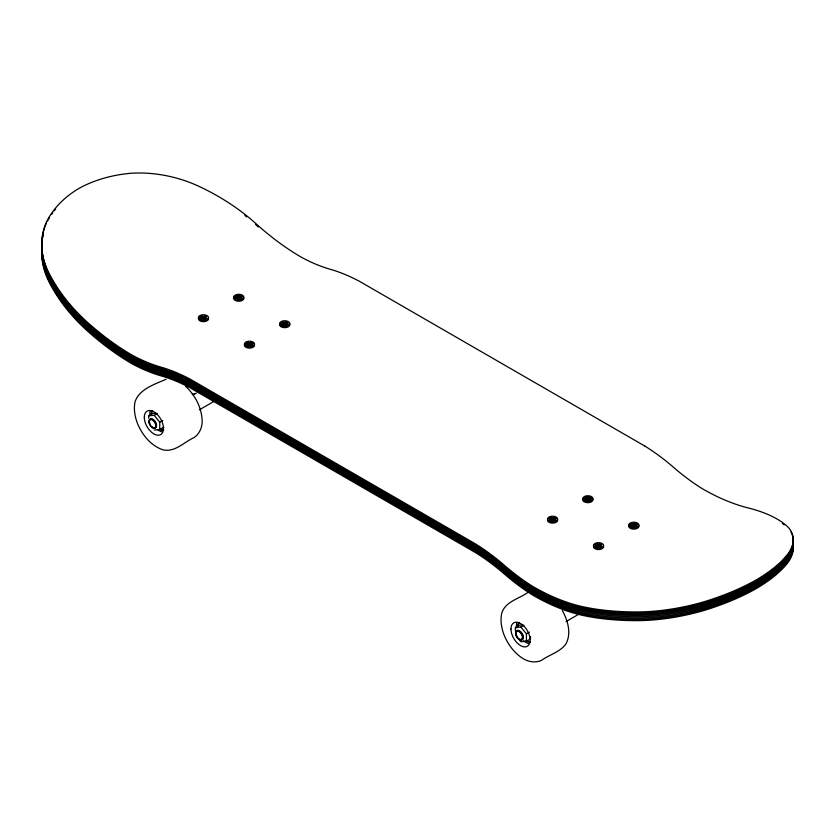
<?xml version="1.0" encoding="UTF-8"?>
<svg xmlns="http://www.w3.org/2000/svg" width="835" height="835" viewBox="0 0 835 835"><rect width="100%" height="100%" fill="white"/><g stroke="black" fill="none" stroke-linecap="round" stroke-linejoin="round"><path stroke-width="1.25" d="M201.611 318.552L201.611 317.676L200.327 318.417L203.479 317.477L204.763 315.86L206.631 316.935L205.347 318.552L203.479 319.638L200.327 316.935L202.206 315.86L203.479 316.601L204.763 315.86M235.616 297.959L238.768 297.02L240.042 295.402L241.92 296.477L240.637 298.095L238.768 299.18L235.616 297.959L236.9 297.218L236.9 298.095L238.768 299.18L241.92 297.959L240.637 297.218L240.637 298.095L241.92 297.959M246.315 344.865L247.588 345.012L250.74 342.308L252.608 343.394L251.335 345.012L249.456 346.087L246.315 344.865L247.588 344.124L247.588 345.012L249.456 346.087L252.608 344.865L251.335 344.124L251.335 345.012L252.608 344.865M281.593 324.408L284.745 325.629L286.614 324.554L286.614 323.667L287.898 324.408L284.745 325.629L282.877 324.554L282.877 323.667L281.593 324.408L284.745 323.469L286.019 321.851L287.898 322.936L286.614 323.667A3.309 1.91 0 0 1 286.593 325.139M550.693 520.007L550.693 519.13L549.42 519.861L550.693 520.007L553.845 517.314L555.713 518.389L554.44 520.007L551.288 517.314L549.42 518.389L552.572 521.082L555.713 519.861L554.44 519.13L554.44 520.007L555.713 519.861M584.709 499.403L585.982 499.549L589.134 496.846L591.003 497.931L589.729 499.549L587.85 500.624L584.709 499.403L585.982 498.672L585.982 499.549L589.134 500.489L591.003 499.403L589.729 498.672A3.309 1.91 0 0 1 588.988 500.76M596.681 546.455L596.681 545.579L595.397 546.32L598.549 545.38L599.822 543.762L601.701 544.837L600.417 546.455L598.549 547.541L595.397 544.837L597.265 543.762L598.549 544.493L599.822 543.762M630.686 525.862L631.959 525.998L635.111 523.305L636.98 524.38L633.838 527.083L630.686 525.862L631.959 525.121L631.959 525.998L633.838 527.083L636.98 525.862L635.706 525.121L635.706 525.998L636.98 525.862M236.9 298.095L235.616 296.477L237.484 295.402L238.768 296.143L240.042 295.402M206.631 318.417L205.347 318.552L205.347 317.676L206.631 318.417L204.763 319.492L203.479 318.761L202.206 319.492L200.327 318.417M205.347 317.676L206.631 316.935M237.484 299.034L238.768 298.304L240.042 299.034M240.637 297.218L241.92 296.477M247.588 345.012L246.315 343.394L248.183 342.308L249.456 343.049L250.74 342.308M286.019 321.851L284.745 322.592L283.472 321.851L281.593 322.936L282.877 323.667M248.183 345.951L249.456 345.21L250.74 345.951M251.335 344.124L252.608 343.394M283.472 325.493L284.745 324.752L286.019 325.493M148.693 418.272L148.693 415.82L152.763 413.471L156.072 413.179M148.693 415.82L154.224 415.329L157.262 413.565M154.224 430.056L159.746 429.555L159.746 422.197L162.794 420.433M159.746 429.555L163.806 427.217M199.335 409.849L214.292 401.217M585.982 499.549L584.709 497.931L586.577 496.846L587.85 497.587L589.134 496.846M551.288 517.314L552.572 518.044L553.845 517.314M586.577 500.489L587.85 499.748L589.134 500.489M591.003 497.931L589.729 498.672L589.729 499.549L591.003 499.403M549.42 519.861L551.288 520.946L552.572 520.205L553.845 520.946M554.44 519.13L555.713 518.389M631.959 525.998L630.686 524.38L632.554 523.305L633.838 524.036L635.111 523.305M632.554 526.937L633.838 526.196L635.111 526.937M635.706 525.121L636.98 524.38M600.396 547.05A3.309 1.91 0 0 0 600.396 545.589L601.701 546.32L599.822 547.395L598.549 546.654L597.265 547.395L595.397 546.32M601.701 544.837L600.417 545.579L600.417 546.455L601.701 546.32M527.929 592.38C519.109 598.862 505.05 601.503 501.71 613.401C500.175 620.582 501.459 627.993 503.996 634.798C507.941 644.536 514.517 653.419 523.587 658.94C529.056 662.04 535.809 663.073 541.633 660.287C549.42 654.63 559.888 652.156 565.806 644.14C571.735 633.473 567.769 620.478 562.299 610.437M515.383 631.208L515.383 627.523L519.443 625.175L522.762 624.883M515.383 627.523L520.904 627.033L523.952 625.269M519.464 639.527A5.26 3.037 60 0 0 522.835 635.362A5.26 3.037 60 0 0 516.614 630.822A5.26 3.037 60 0 0 518.504 638.817L520.904 641.76L526.426 641.259L526.426 633.901L529.473 632.137M526.426 641.259L530.496 638.921L530.496 636.468M566.015 621.564L579.187 613.955M193 394.423L196.402 393.149M166.071 379.205C154.872 384.34 139.508 388.818 135.051 401.708C133.517 408.899 134.8 416.3 137.337 423.105C142.075 434.649 150.582 445.629 162.783 449.752C174.766 452.81 184.076 441.945 194.096 437.561C199.471 433.856 202.195 427.551 202.185 421.132C201.778 407.939 195.348 395.362 185.746 386.469M192.3 394.558L194.638 394.245M287.898 324.408L284.745 323.469L283.472 321.851M551.288 520.946L552.572 521.082M632.554 523.305L635.706 525.998M237.484 295.402L240.637 298.095M586.577 496.846L589.729 499.549M630.686 524.38L631.959 525.121M235.616 296.477L236.9 297.218M584.709 497.931L585.982 498.672M597.265 543.762L600.417 546.455M202.206 315.86L205.347 318.552M248.183 342.308L251.335 345.012M246.315 343.394L247.588 344.124M549.42 518.389L550.693 519.13M595.397 544.837L596.681 545.579M200.327 316.935L201.611 317.676M520.904 627.033L526.426 633.901M154.224 415.329L159.746 422.197M633.838 524.036L633.838 524.923M633.838 526.196L633.838 527.083M598.549 544.493L598.549 545.38M598.549 546.654L598.549 547.541M587.85 497.587L587.85 498.464M587.85 499.748L587.85 500.624M552.572 518.044L552.572 518.921M284.745 322.592L284.745 323.469M284.745 324.752L284.745 325.629M249.456 343.049L249.456 343.926M249.456 345.21L249.456 346.087M238.768 296.143L238.768 297.02M238.768 298.304L238.768 299.18M203.479 316.601L203.479 317.477M203.479 318.761L203.479 319.638M792.77 544.201A104.062 41.27 -12.2 0 1 788.637 561.6A134.612 53.388 -12.2 0 1 756.322 588.56A134.612 53.388 -12.2 0 1 703.895 610.531A104.062 41.27 -12.2 0 1 635.362 620.655A187.061 74.19 -12.2 0 1 579.459 614.644A237.641 137.201 60 0 1 533.314 595.459A190.871 110.199 60 0 1 504.34 574A199.565 115.22 60 0 0 475.365 552.54L190.244 387.931A199.565 115.22 60 0 0 161.27 375.927A190.871 110.199 60 0 1 132.285 363.935A237.641 137.201 60 0 1 86.141 329.825A187.061 133.506 16.1 0 1 49.202 282.24A104.062 74.273 16.1 0 1 42.011 247.317M792.77 542.927A104.062 41.27 -12.2 0 1 788.637 560.337A134.612 53.388 -12.2 0 1 756.322 587.287A134.612 53.388 -12.2 0 1 703.895 609.258A104.062 41.27 -12.2 0 1 635.362 619.393A187.061 74.19 -12.2 0 1 579.459 613.37A237.641 137.201 60 0 1 533.314 594.196A190.871 110.199 60 0 1 504.34 572.726A199.565 115.22 60 0 0 475.365 551.267L190.244 386.657A199.565 115.22 60 0 0 161.27 374.664A190.871 110.199 60 0 1 132.285 362.661A237.641 137.201 60 0 1 86.141 328.562A187.061 133.506 16.1 0 1 49.202 280.977A104.062 74.273 16.1 0 1 42.011 246.043M790.954 532.145A104.062 41.27 -12.2 0 1 788.637 553.981A134.612 53.388 -12.2 0 1 756.322 580.941A134.612 53.388 -12.2 0 1 703.895 602.912A104.062 41.27 -12.2 0 1 635.362 613.036A187.061 74.19 -12.2 0 1 579.459 607.024A237.641 137.201 60 0 1 533.314 587.84A190.871 110.199 60 0 1 504.34 566.38A199.565 115.22 60 0 0 475.365 544.921L190.244 380.311A199.565 115.22 60 0 0 161.27 368.308A190.871 110.199 60 0 1 132.285 356.315A237.641 137.201 60 0 1 86.141 322.206A187.061 133.506 16.1 0 1 49.202 274.621A104.062 74.273 16.1 0 1 44.787 227.245M782.395 523.555A187.061 74.19 -12.2 0 1 784.138 524.86M238.998 296.101A3.309 1.91 0 0 1 240.062 296.519M241.033 297.865A3.309 1.91 0 0 1 240.783 298.596M250.448 343.435A3.309 1.91 0 0 1 250.448 346.128M245.052 345.513A3.309 1.91 0 0 1 245.052 344.051M792.77 537.74A104.062 41.27 -12.2 0 1 788.637 555.139A134.612 53.388 -12.2 0 1 756.322 582.099A134.612 53.388 -12.2 0 1 703.895 604.07A104.062 41.27 -12.2 0 1 635.362 614.205A187.061 74.19 -12.2 0 1 579.459 608.183A237.641 137.201 60 0 1 533.314 588.999A190.871 110.199 60 0 1 504.34 567.539A199.565 115.22 60 0 0 475.365 546.08L190.244 381.47A199.565 115.22 60 0 0 161.27 369.467A190.871 110.199 60 0 1 132.285 357.474A237.641 137.201 60 0 1 86.141 323.364A187.061 133.506 16.1 0 1 49.202 275.78A104.062 74.273 16.1 0 1 42.011 240.856M792.77 538.992A104.062 41.27 -12.2 0 1 788.637 556.392A134.612 53.388 -12.2 0 1 756.322 583.352A134.612 53.388 -12.2 0 1 703.895 605.323A104.062 41.27 -12.2 0 1 635.362 615.447A187.061 74.19 -12.2 0 1 579.459 609.435A237.641 137.201 60 0 1 533.314 590.251A190.871 110.199 60 0 1 504.34 568.792A199.565 115.22 60 0 0 475.365 547.332L190.244 382.722A199.565 115.22 60 0 0 161.27 370.719A190.871 110.199 60 0 1 132.285 358.726A237.641 137.201 60 0 1 86.141 324.617A187.061 133.506 16.1 0 1 49.202 277.032A104.062 74.273 16.1 0 1 42.011 242.108M258.349 226.932A237.641 137.201 60 0 1 255.541 224.406M42.606 237.871A104.062 74.273 16.1 0 1 43.023 235.783M205.347 317.509A3.309 1.91 0 0 1 204.627 319.586M199.241 318.97A3.309 1.91 0 0 1 199.241 317.509M42.011 243.402A104.062 74.273 16.1 0 0 49.202 278.337A187.061 133.506 16.1 0 0 86.141 325.921A237.641 137.201 60 0 0 132.285 360.031A190.871 110.199 60 0 0 161.27 372.024A199.565 115.22 60 0 1 190.244 384.027L475.365 548.637A199.565 115.22 60 0 1 504.34 570.096A190.871 110.199 60 0 0 533.314 591.556A237.641 137.201 60 0 0 579.459 610.74A187.061 74.19 -12.2 0 0 635.362 616.752A104.062 41.27 -12.2 0 0 703.895 606.628A134.612 53.388 -12.2 0 0 756.322 584.657A134.612 53.388 -12.2 0 0 788.637 557.697A104.062 41.27 -12.2 0 0 792.77 540.297M244.853 215.451A187.061 133.506 16.1 0 1 246.69 216.912M552.634 518.107A3.309 1.91 0 0 1 553.699 518.525M554.419 519.14A3.309 1.91 0 0 1 554.419 520.602M631.281 527.678A5.114 2.954 0 0 1 631.281 522.564A5.114 2.954 0 0 1 638.942 525.121A5.114 2.954 0 0 1 631.281 527.678A3.309 1.91 0 0 1 629.58 526.593M633.901 524.098A3.309 1.91 0 0 1 635.685 526.593M792.77 541.623A104.062 41.27 -12.2 0 1 788.637 559.033A134.612 53.388 -12.2 0 1 756.322 585.982A134.612 53.388 -12.2 0 1 703.895 607.953A104.062 41.27 -12.2 0 1 635.362 618.088A187.061 74.19 -12.2 0 1 579.459 612.076A237.641 137.201 60 0 1 533.314 592.892A190.871 110.199 60 0 1 504.34 571.432A199.565 115.22 60 0 0 475.365 549.962L190.244 385.352A199.565 115.22 60 0 0 161.27 373.36A190.871 110.199 60 0 1 132.285 361.357A237.641 137.201 60 0 1 86.141 327.257A187.061 133.506 16.1 0 1 49.202 279.673A104.062 74.273 16.1 0 1 42.011 244.738M45.142 226.243A104.062 74.273 16.1 0 1 46.363 223.289M281.207 325.765A3.309 1.91 0 0 1 280.487 325.139M284.808 322.654A3.309 1.91 0 0 1 285.883 323.061M595.011 547.666A3.309 1.91 0 0 1 594.29 547.05M42.606 236.618A104.062 74.273 16.1 0 1 43.524 232.464M47.543 221.014A134.612 96.077 16.1 0 1 49.474 217.664M51.499 214.543A134.612 96.077 16.1 0 1 52.824 212.674M54.212 210.837A134.612 96.077 16.1 0 1 55.653 209.042M161.823 431.82A13.537 7.818 60 0 1 157.679 429.639M149.768 414.181A13.537 7.818 60 0 1 150.091 411.509M163.806 430.108A11.627 6.711 60 0 1 159.694 429.002M151.469 414.765A11.627 6.711 60 0 1 152.575 410.653M163.451 430.307A11.627 6.711 60 0 1 159.339 429.211M151.125 414.964A11.627 6.711 60 0 1 152.22 410.851M528.482 643.514A13.537 7.818 60 0 1 523.524 640.654M516.573 627.878A13.537 7.818 60 0 1 516.75 623.202M530.465 641.791A11.627 6.711 60 0 1 526.353 640.696M518.128 626.448A11.627 6.711 60 0 1 519.234 622.336M530.11 642A11.627 6.711 60 0 1 526.008 640.894M517.784 626.657A11.627 6.711 60 0 1 518.879 622.545M241.325 295.726A5.114 2.954 0 0 1 243.194 299.755A5.114 2.954 0 0 1 236.211 300.84A5.114 2.954 0 0 1 234.343 296.801M235.157 296.195A5.114 2.954 0 0 1 236.211 295.726M289.171 323.26A5.114 2.954 0 0 1 284.745 327.685A5.114 2.954 0 0 1 280.32 323.26M208.416 317.978A5.114 2.954 0 0 1 202.811 321.663A5.114 2.954 0 0 1 199.054 317.269M254.393 344.427A5.114 2.954 0 0 1 248.788 348.111A5.114 2.954 0 0 1 245.031 343.717M253.078 343.101A5.114 2.954 0 0 1 253.892 343.717M591.472 497.639A5.114 2.954 0 0 1 591.472 501.814A5.114 2.954 0 0 1 584.239 501.814A5.114 2.954 0 0 1 584.239 497.639M638.264 524.704A5.114 2.954 0 0 1 636.385 528.743A5.114 2.954 0 0 1 629.402 527.657A5.114 2.954 0 0 1 631.281 523.629M557.509 519.422A5.114 2.954 0 0 1 551.904 523.117A5.114 2.954 0 0 1 548.146 518.712M556.183 518.107A5.114 2.954 0 0 1 556.997 518.712M603.486 545.881A5.114 2.954 0 0 1 597.881 549.566A5.114 2.954 0 0 1 594.123 545.161M149.851 423.783A4.78 2.766 60 0 1 152.189 419.337A4.78 2.766 60 0 1 156.114 426.121A4.78 2.766 60 0 1 151.083 425.933M149.131 421.331A5.26 3.037 60 0 1 153.181 419.389A5.26 3.037 60 0 1 156.521 426.341A5.26 3.037 60 0 1 151.887 427.071M150.227 424.994A5.26 3.037 60 0 1 149.256 422.51M517.074 636.604A4.78 2.766 60 0 1 517.773 630.863A4.78 2.766 60 0 1 522.731 636.103A4.78 2.766 60 0 1 519.464 639.13M516.322 635.466A5.26 3.037 60 0 1 518.264 630.404A5.26 3.037 60 0 1 523.201 636.552A5.26 3.037 60 0 1 519.537 639.485M518.577 638.775A5.26 3.037 60 0 1 516.907 636.698M644.756 446.015L359.635 281.405A199.565 115.22 60 0 0 330.66 269.402A190.871 110.199 60 0 1 301.685 257.41A237.641 137.201 60 0 1 255.541 223.3A187.061 133.506 16.1 0 0 199.638 186.664A104.062 74.273 16.1 0 0 131.105 173.252A134.612 96.077 16.1 0 0 78.678 188.595A134.612 96.077 16.1 0 0 46.363 222.183A104.062 74.273 16.1 0 0 49.202 273.515A187.061 133.506 16.1 0 0 86.141 321.099A237.641 137.201 60 0 0 132.285 355.209A190.871 110.199 60 0 0 161.27 367.202A199.565 115.22 60 0 1 190.244 379.205L475.365 543.815A199.565 115.22 60 0 1 504.34 565.274A190.871 110.199 60 0 0 533.314 586.734A237.641 137.201 60 0 0 579.459 605.918A187.061 74.19 -12.2 0 0 635.362 611.94A104.062 41.27 -12.2 0 0 703.895 601.805A134.612 53.388 -12.2 0 0 756.322 579.834A134.612 53.388 -12.2 0 0 788.637 552.874A104.062 41.27 -12.2 0 0 785.798 525.079A187.061 74.19 -12.2 0 0 748.859 508.118A237.641 137.201 60 0 1 702.715 488.934A190.871 110.199 60 0 1 673.73 467.475A199.565 115.22 60 0 0 644.756 446.015M144.309 417.333A13.537 7.818 60 0 0 158.671 435.202A13.537 7.818 60 0 0 158.671 416.049A13.537 7.818 60 0 0 144.309 417.333M510.968 629.026A13.537 7.818 60 0 0 525.33 646.895A13.537 7.818 60 0 0 525.33 627.743A13.537 7.818 60 0 0 510.968 629.026M235.157 299.306A5.114 2.954 0 0 0 243.705 297.98A5.114 2.954 0 0 0 237.443 294.369A5.114 2.954 0 0 0 235.157 299.306M282.188 326.224A5.114 2.954 0 0 0 289.86 323.667A5.114 2.954 0 0 0 282.188 321.11A5.114 2.954 0 0 0 282.188 326.224M200.922 320.233A5.114 2.954 0 0 0 208.593 317.676A5.114 2.954 0 0 0 200.922 315.119A5.114 2.954 0 0 0 200.922 320.233M246.899 346.682A5.114 2.954 0 0 0 254.571 344.124A5.114 2.954 0 0 0 246.899 341.567A5.114 2.954 0 0 0 246.899 346.682M584.239 500.76A5.114 2.954 0 0 0 592.798 499.434A5.114 2.954 0 0 0 586.535 495.823A5.114 2.954 0 0 0 584.239 500.76M550.014 521.687A5.114 2.954 0 0 0 557.686 519.13A5.114 2.954 0 0 0 550.014 516.573A5.114 2.954 0 0 0 550.014 521.687M595.992 548.136A5.114 2.954 0 0 0 603.663 545.579A5.114 2.954 0 0 0 595.992 543.021A5.114 2.954 0 0 0 595.992 548.136M148.933 421.842A4.78 2.766 60 0 0 154.005 428.146A4.78 2.766 60 0 0 154.005 421.383A4.78 2.766 60 0 0 148.933 421.842M515.612 633.546A4.78 2.766 60 0 0 520.696 639.85A4.78 2.766 60 0 0 520.696 633.087A4.78 2.766 60 0 0 515.612 633.546"/></g></svg>
